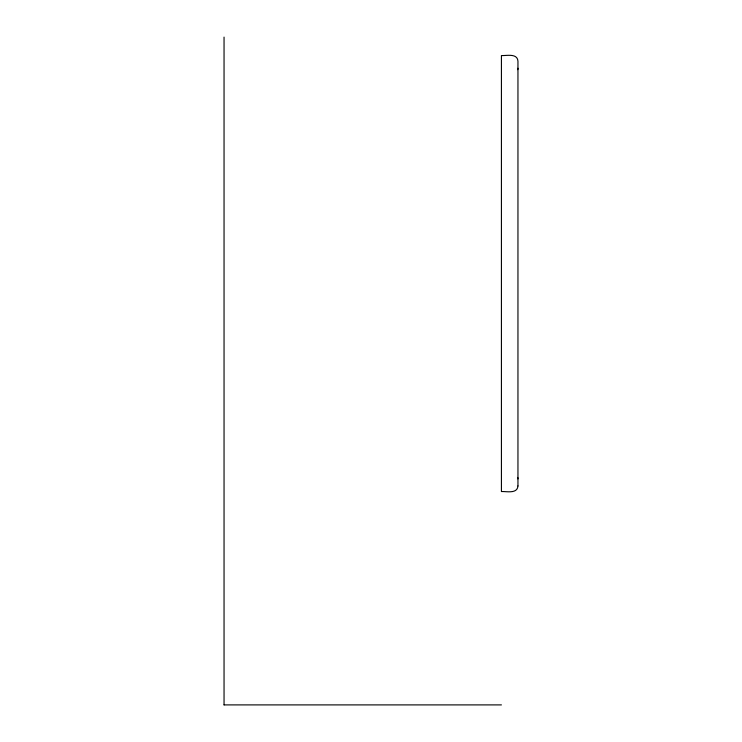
<?xml version="1.0" encoding="UTF-8"?>
<svg xmlns="http://www.w3.org/2000/svg" width="742" height="742" viewBox="0 0 742 742"><rect width="100%" height="100%" fill="white"/><g stroke="black" fill="none" stroke-linecap="round" stroke-linejoin="round"><path stroke-width="1.11" d="M517.758 69.665L517.953 68.227M224.047 704.9L501.434 704.9M517.758 477.44L517.953 478.887M224.047 37.1L224.047 704.9M517.953 485.973C517.378 494.079 506.536 491.287 501.425 491.538L501.425 55.567C506.536 55.826 517.378 53.034 517.953 61.132L517.953 485.973"/></g></svg>
